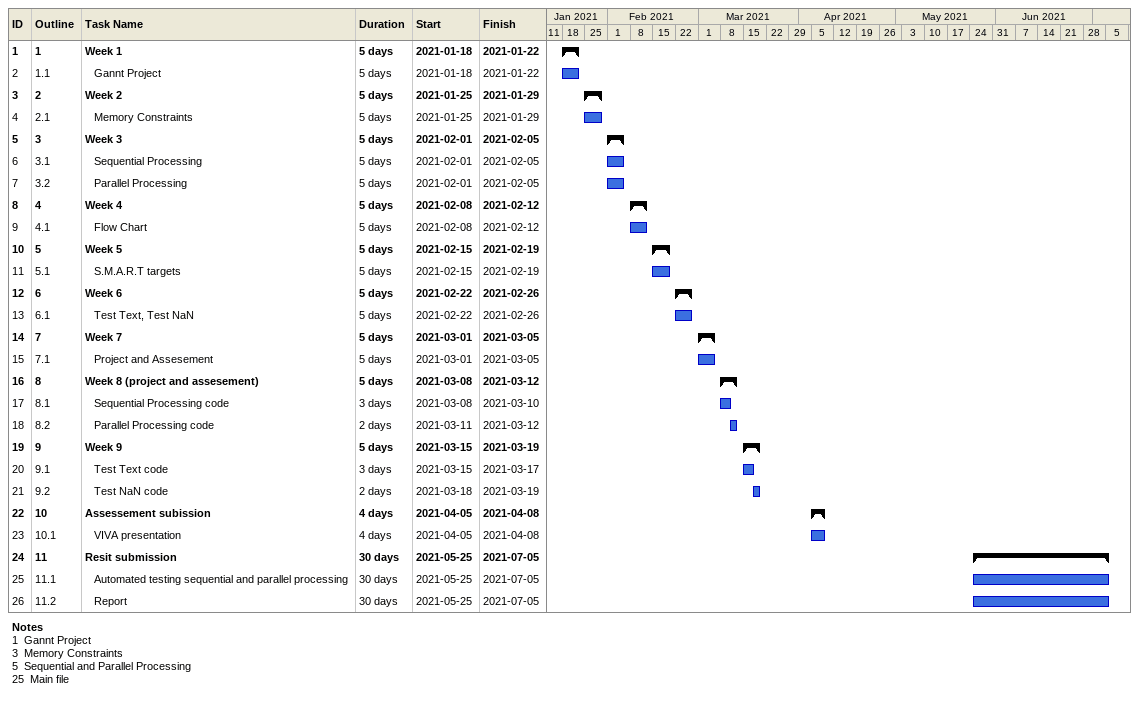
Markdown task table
| ID | WBS | Task | Duration | Start | Finish |
|---|---|---|---|---|---|
| 1 | 1 | **Week 1** | 5d | 2021-01-18 | 2021-01-22 |
| 2 | 1.1 | Gannt Project | 5d | 2021-01-18 | 2021-01-22 |
| 3 | 2 | **Week 2** | 5d | 2021-01-25 | 2021-01-29 |
| 4 | 2.1 | Memory Constraints | 5d | 2021-01-25 | 2021-01-29 |
| 5 | 3 | **Week 3** | 5d | 2021-02-01 | 2021-02-05 |
| 6 | 3.1 | Sequential Processing | 5d | 2021-02-01 | 2021-02-05 |
| 7 | 3.2 | Parallel Processing | 5d | 2021-02-01 | 2021-02-05 |
| 8 | 4 | **Week 4** | 5d | 2021-02-08 | 2021-02-12 |
| 9 | 4.1 | Flow Chart | 5d | 2021-02-08 | 2021-02-12 |
| 10 | 5 | **Week 5** | 5d | 2021-02-15 | 2021-02-19 |
| 11 | 5.1 | S.M.A.R.T targets | 5d | 2021-02-15 | 2021-02-19 |
| 12 | 6 | **Week 6** | 5d | 2021-02-22 | 2021-02-26 |
| 13 | 6.1 | Test Text, Test NaN | 5d | 2021-02-22 | 2021-02-26 |
| 14 | 7 | **Week 7** | 5d | 2021-03-01 | 2021-03-05 |
| 15 | 7.1 | Project and Assesement | 5d | 2021-03-01 | 2021-03-05 |
| 16 | 8 | **Week 8 (project and assesement)** | 5d | 2021-03-08 | 2021-03-12 |
| 17 | 8.1 | Sequential Processing code | 3d | 2021-03-08 | 2021-03-10 |
| 18 | 8.2 | Parallel Processing code | 2d | 2021-03-11 | 2021-03-12 |
| 19 | 9 | **Week 9** | 5d | 2021-03-15 | 2021-03-19 |
| 20 | 9.1 | Test Text code | 3d | 2021-03-15 | 2021-03-17 |
| 21 | 9.2 | Test NaN code | 2d | 2021-03-18 | 2021-03-19 |
| 22 | 10 | **Assessement subission** | 4d | 2021-04-05 | 2021-04-08 |
| 23 | 10.1 | VIVA presentation | 4d | 2021-04-05 | 2021-04-08 |
| 24 | 11 | **Resit submission** | 30d | 2021-05-25 | 2021-07-05 |
| 25 | 11.1 | Automated testing sequential and parallel processing | 30d | 2021-05-25 | 2021-07-05 |
| 26 | 11.2 | Report | 30d | 2021-05-25 | 2021-07-05 |

Notes
- 1: Gannt Project
- 3: Memory Constraints
- 5: Sequential and Parallel Processing
- 25: Main file
